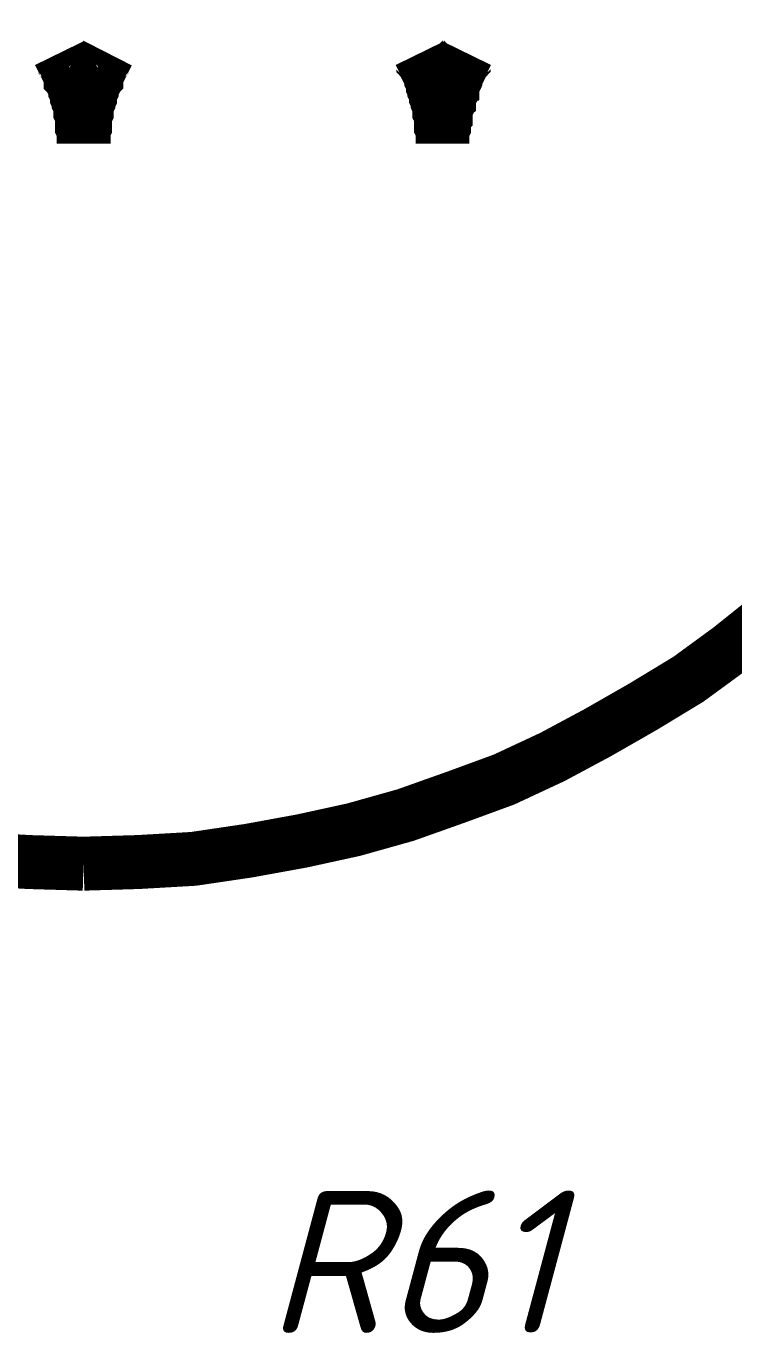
# Model space of a CAD drawing. Header units: inches. Extents: x 0 to 841, y 0 to 594.
# Drawn here: x 504.21 to 514.04, y 43.48 to 61.62 of the extents above; entities that cross this region are included whole.
import ezdxf

# ---------------------------------------------------------------- set-up
doc = ezdxf.new("R2010")
doc.units = ezdxf.units.IN
doc.layers.add('Sheet', color=255, linetype='Continuous')
doc.styles.get("Standard").update_dxf_attribs({"font": 'isocpeui.ttf'})

msp = doc.modelspace()

# ---------------------------------------------------------------- linework, layer by layer
at = {"layer": 'Sheet'}
for points in [[(505.009, 59.988, 0.749, 0.749, 0), (505.009, 60.033, 0.749, 0.749, 0), (505.009, 60.078, 0.749, 0.749, 0), (505.009, 60.123, 0.749, 0.749, 0), (505.009, 60.146, 0.749, 0.749, 0), (505.009, 60.191, 0.749, 0.749, 0), (504.986, 60.235, 0.749, 0.749, 0), (504.986, 60.28, 0.749, 0.749, 0), (504.986, 60.325, 0.749, 0.749, 0), (504.986, 60.37, 0.749, 0.749, 0), (504.986, 60.393, 0.749, 0.749, 0), (504.964, 60.438, 0.749, 0.749, 0), (504.964, 60.483, 0.749, 0.749, 0), (504.964, 60.527, 0.749, 0.749, 0), (504.941, 60.572, 0.749, 0.749, 0), (504.941, 60.595, 0.749, 0.749, 0), (504.919, 60.64, 0.749, 0.749, 0), (504.919, 60.685, 0.749, 0.749, 0), (504.896, 60.73, 0.749, 0.749, 0), (504.896, 60.752, 0.749, 0.749, 0), (504.874, 60.797, 0.749, 0.749, 0), (504.874, 60.842, 0.749, 0.749, 0), (504.852, 60.887, 0.749, 0.749, 0), (504.829, 60.909, 0.749, 0.749, 0), (504.829, 60.954, 0.749, 0.749, 0), (504.807, 60.999, 0.749, 0.749, 0), (504.784, 61.022, 0.749, 0.749, 0), (504.762, 61.066, 0.749, 0.749, 0), (504.762, 61.111, 0.749, 0.749, 0), (504.739, 61.134, 0.749, 0.749, 0), (504.717, 61.179, 0.749, 0.749, 0), (504.694, 61.201, 0.749, 0.749, 0), (504.672, 61.246, 0.749, 0.749, 0)], [(505.346, 61.246, 0.749, 0.749, 0), (505.323, 61.201, 0.749, 0.749, 0), (505.301, 61.179, 0.749, 0.749, 0), (505.278, 61.134, 0.749, 0.749, 0), (505.256, 61.111, 0.749, 0.749, 0), (505.256, 61.066, 0.749, 0.749, 0), (505.233, 61.022, 0.749, 0.749, 0), (505.211, 60.999, 0.749, 0.749, 0), (505.188, 60.954, 0.749, 0.749, 0), (505.188, 60.909, 0.749, 0.749, 0), (505.166, 60.887, 0.749, 0.749, 0), (505.143, 60.842, 0.749, 0.749, 0), (505.143, 60.797, 0.749, 0.749, 0), (505.121, 60.752, 0.749, 0.749, 0), (505.121, 60.73, 0.749, 0.749, 0), (505.099, 60.685, 0.749, 0.749, 0), (505.099, 60.64, 0.749, 0.749, 0), (505.076, 60.595, 0.749, 0.749, 0), (505.076, 60.572, 0.749, 0.749, 0), (505.054, 60.527, 0.749, 0.749, 0), (505.054, 60.483, 0.749, 0.749, 0), (505.054, 60.438, 0.749, 0.749, 0), (505.031, 60.393, 0.749, 0.749, 0), (505.031, 60.37, 0.749, 0.749, 0), (505.031, 60.325, 0.749, 0.749, 0), (505.031, 60.28, 0.749, 0.749, 0), (505.031, 60.235, 0.749, 0.749, 0), (505.009, 60.191, 0.749, 0.749, 0), (505.009, 60.146, 0.749, 0.749, 0), (505.009, 60.123, 0.749, 0.749, 0), (505.009, 60.078, 0.749, 0.749, 0), (505.009, 60.033, 0.749, 0.749, 0), (505.009, 59.988, 0.749, 0.749, 0)], [(509.994, 59.988, 0.749, 0.749, 0), (509.994, 60.033, 0.749, 0.749, 0), (509.994, 60.078, 0.749, 0.749, 0), (509.994, 60.123, 0.749, 0.749, 0), (509.994, 60.146, 0.749, 0.749, 0), (509.994, 60.191, 0.749, 0.749, 0), (509.972, 60.235, 0.749, 0.749, 0), (509.972, 60.28, 0.749, 0.749, 0), (509.972, 60.325, 0.749, 0.749, 0), (509.972, 60.37, 0.749, 0.749, 0), (509.972, 60.393, 0.749, 0.749, 0), (509.949, 60.438, 0.749, 0.749, 0), (509.949, 60.483, 0.749, 0.749, 0), (509.949, 60.527, 0.749, 0.749, 0), (509.927, 60.572, 0.749, 0.749, 0), (509.927, 60.595, 0.749, 0.749, 0), (509.905, 60.64, 0.749, 0.749, 0), (509.905, 60.685, 0.749, 0.749, 0), (509.882, 60.73, 0.749, 0.749, 0), (509.882, 60.752, 0.749, 0.749, 0), (509.86, 60.797, 0.749, 0.749, 0), (509.86, 60.842, 0.749, 0.749, 0), (509.837, 60.887, 0.749, 0.749, 0), (509.837, 60.909, 0.749, 0.749, 0), (509.815, 60.954, 0.749, 0.749, 0), (509.792, 60.999, 0.749, 0.749, 0), (509.792, 61.022, 0.749, 0.749, 0), (509.77, 61.066, 0.749, 0.749, 0), (509.747, 61.111, 0.749, 0.749, 0), (509.725, 61.134, 0.749, 0.749, 0), (509.725, 61.179, 0.749, 0.749, 0), (509.702, 61.201, 0.749, 0.749, 0), (509.68, 61.246, 0.749, 0.749, 0)], [(510.331, 61.246, 0.749, 0.749, 0), (510.309, 61.201, 0.749, 0.749, 0), (510.286, 61.179, 0.749, 0.749, 0), (510.286, 61.134, 0.749, 0.749, 0), (510.264, 61.111, 0.749, 0.749, 0), (510.241, 61.066, 0.749, 0.749, 0), (510.219, 61.022, 0.749, 0.749, 0), (510.219, 60.999, 0.749, 0.749, 0), (510.196, 60.954, 0.749, 0.749, 0), (510.174, 60.909, 0.749, 0.749, 0), (510.174, 60.887, 0.749, 0.749, 0), (510.152, 60.842, 0.749, 0.749, 0), (510.129, 60.797, 0.749, 0.749, 0), (510.129, 60.752, 0.749, 0.749, 0), (510.107, 60.73, 0.749, 0.749, 0), (510.107, 60.685, 0.749, 0.749, 0), (510.084, 60.64, 0.749, 0.749, 0), (510.084, 60.595, 0.749, 0.749, 0), (510.062, 60.572, 0.749, 0.749, 0), (510.062, 60.527, 0.749, 0.749, 0), (510.039, 60.483, 0.749, 0.749, 0), (510.039, 60.438, 0.749, 0.749, 0), (510.039, 60.393, 0.749, 0.749, 0), (510.017, 60.37, 0.749, 0.749, 0), (510.017, 60.325, 0.749, 0.749, 0), (510.017, 60.28, 0.749, 0.749, 0), (510.017, 60.235, 0.749, 0.749, 0), (509.994, 60.191, 0.749, 0.749, 0), (509.994, 60.146, 0.749, 0.749, 0), (509.994, 60.123, 0.749, 0.749, 0), (509.994, 60.078, 0.749, 0.749, 0), (509.994, 60.033, 0.749, 0.749, 0), (509.994, 59.988, 0.749, 0.749, 0)], [(514.553, 53.43, 0.749, 0.749, 0), (513.992, 52.981, 0.749, 0.749, 0), (513.408, 52.554, 0.749, 0.749, 0), (512.779, 52.173, 0.749, 0.749, 0), (512.15, 51.813, 0.749, 0.749, 0), (511.521, 51.476, 0.749, 0.749, 0), (510.848, 51.162, 0.749, 0.749, 0), (510.174, 50.915, 0.749, 0.749, 0), (509.478, 50.668, 0.749, 0.749, 0), (508.759, 50.466, 0.749, 0.749, 0), (508.041, 50.309, 0.749, 0.749, 0), (507.299, 50.174, 0.749, 0.749, 0), (506.536, 50.061, 0.749, 0.749, 0), (505.772, 50.017, 0.749, 0.749, 0), (505.009, 49.994, 0.749, 0.749, 0)], [(505.009, 49.994, 0.749, 0.749, 0), (505.772, 50.017, 0.749, 0.749, 0), (506.536, 50.061, 0.749, 0.749, 0), (507.299, 50.174, 0.749, 0.749, 0), (508.041, 50.309, 0.749, 0.749, 0), (508.759, 50.466, 0.749, 0.749, 0), (509.478, 50.668, 0.749, 0.749, 0), (510.174, 50.915, 0.749, 0.749, 0), (510.848, 51.162, 0.749, 0.749, 0), (511.521, 51.476, 0.749, 0.749, 0), (512.15, 51.813, 0.749, 0.749, 0), (512.779, 52.173, 0.749, 0.749, 0), (513.408, 52.554, 0.749, 0.749, 0), (513.992, 52.981, 0.749, 0.749, 0), (514.553, 53.43, 0.749, 0.749, 0)], [(505.009, 49.994, 0.749, 0.749, 0), (504.245, 50.017, 0.749, 0.749, 0), (503.482, 50.061, 0.749, 0.749, 0)], [(503.482, 50.061, 0.749, 0.749, 0), (504.245, 50.017, 0.749, 0.749, 0), (505.009, 49.994, 0.749, 0.749, 0)], [(505.009, 49.994, 0.749, 0.749, 0), (505.009, 49.994, 0.749, 0.749, 0)]]:
    msp.add_lwpolyline(points, format="xyseb", dxfattribs=at)

# ---------------------------------------------------------------- texts
msp.add_text('R61', height=1.9764, dxfattribs=at).set_placement((507.546, 43.481))

doc.saveas('drawing.dxf')
